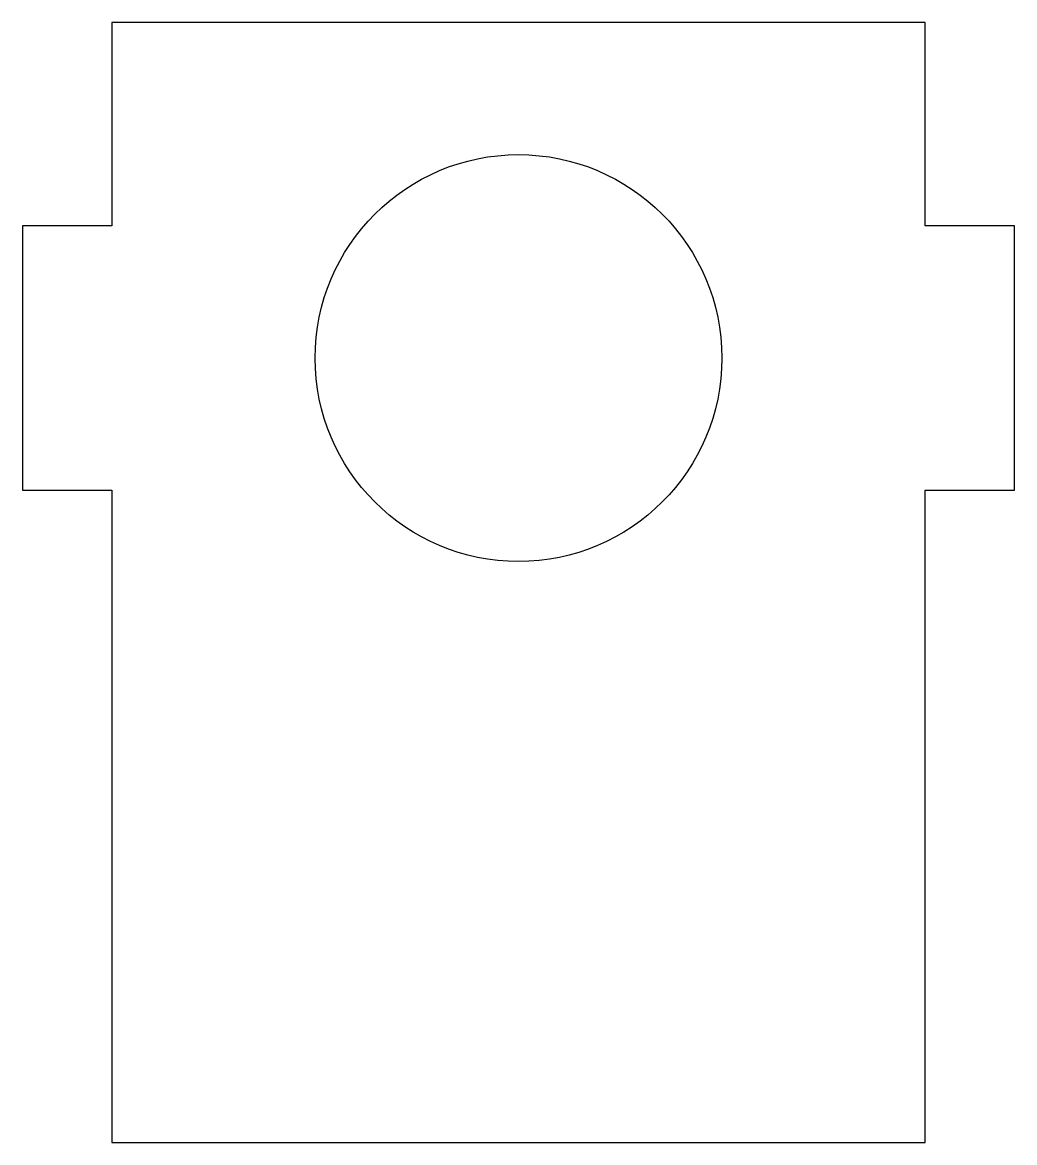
# Model space of a CAD drawing. Header units: inches. Extents: x -1.5 to 0.94, y -1.56 to 1.19.
import ezdxf

# ---------------------------------------------------------------- set-up
doc = ezdxf.new("R2010")
doc.units = ezdxf.units.IN
doc.header["$MEASUREMENT"] = 0

msp = doc.modelspace()

# ---------------------------------------------------------------- linework, layer by layer
msp.add_lwpolyline([(0.7186, -1.5625), (0.7186, 0.0407), (0.9386, 0.0407), (0.9386, 0.6907), (0.7186, 0.6907), (0.7186, 1.1907), (-1.2814, 1.1907), (-1.2814, 0.6907), (-1.5014, 0.6907), (-1.5014, 0.0407), (-1.2814, 0.0407), (-1.2814, -1.5625)], close=True)
msp.add_circle((-0.2814, 0.3657), 0.5)

doc.saveas('drawing.dxf')
